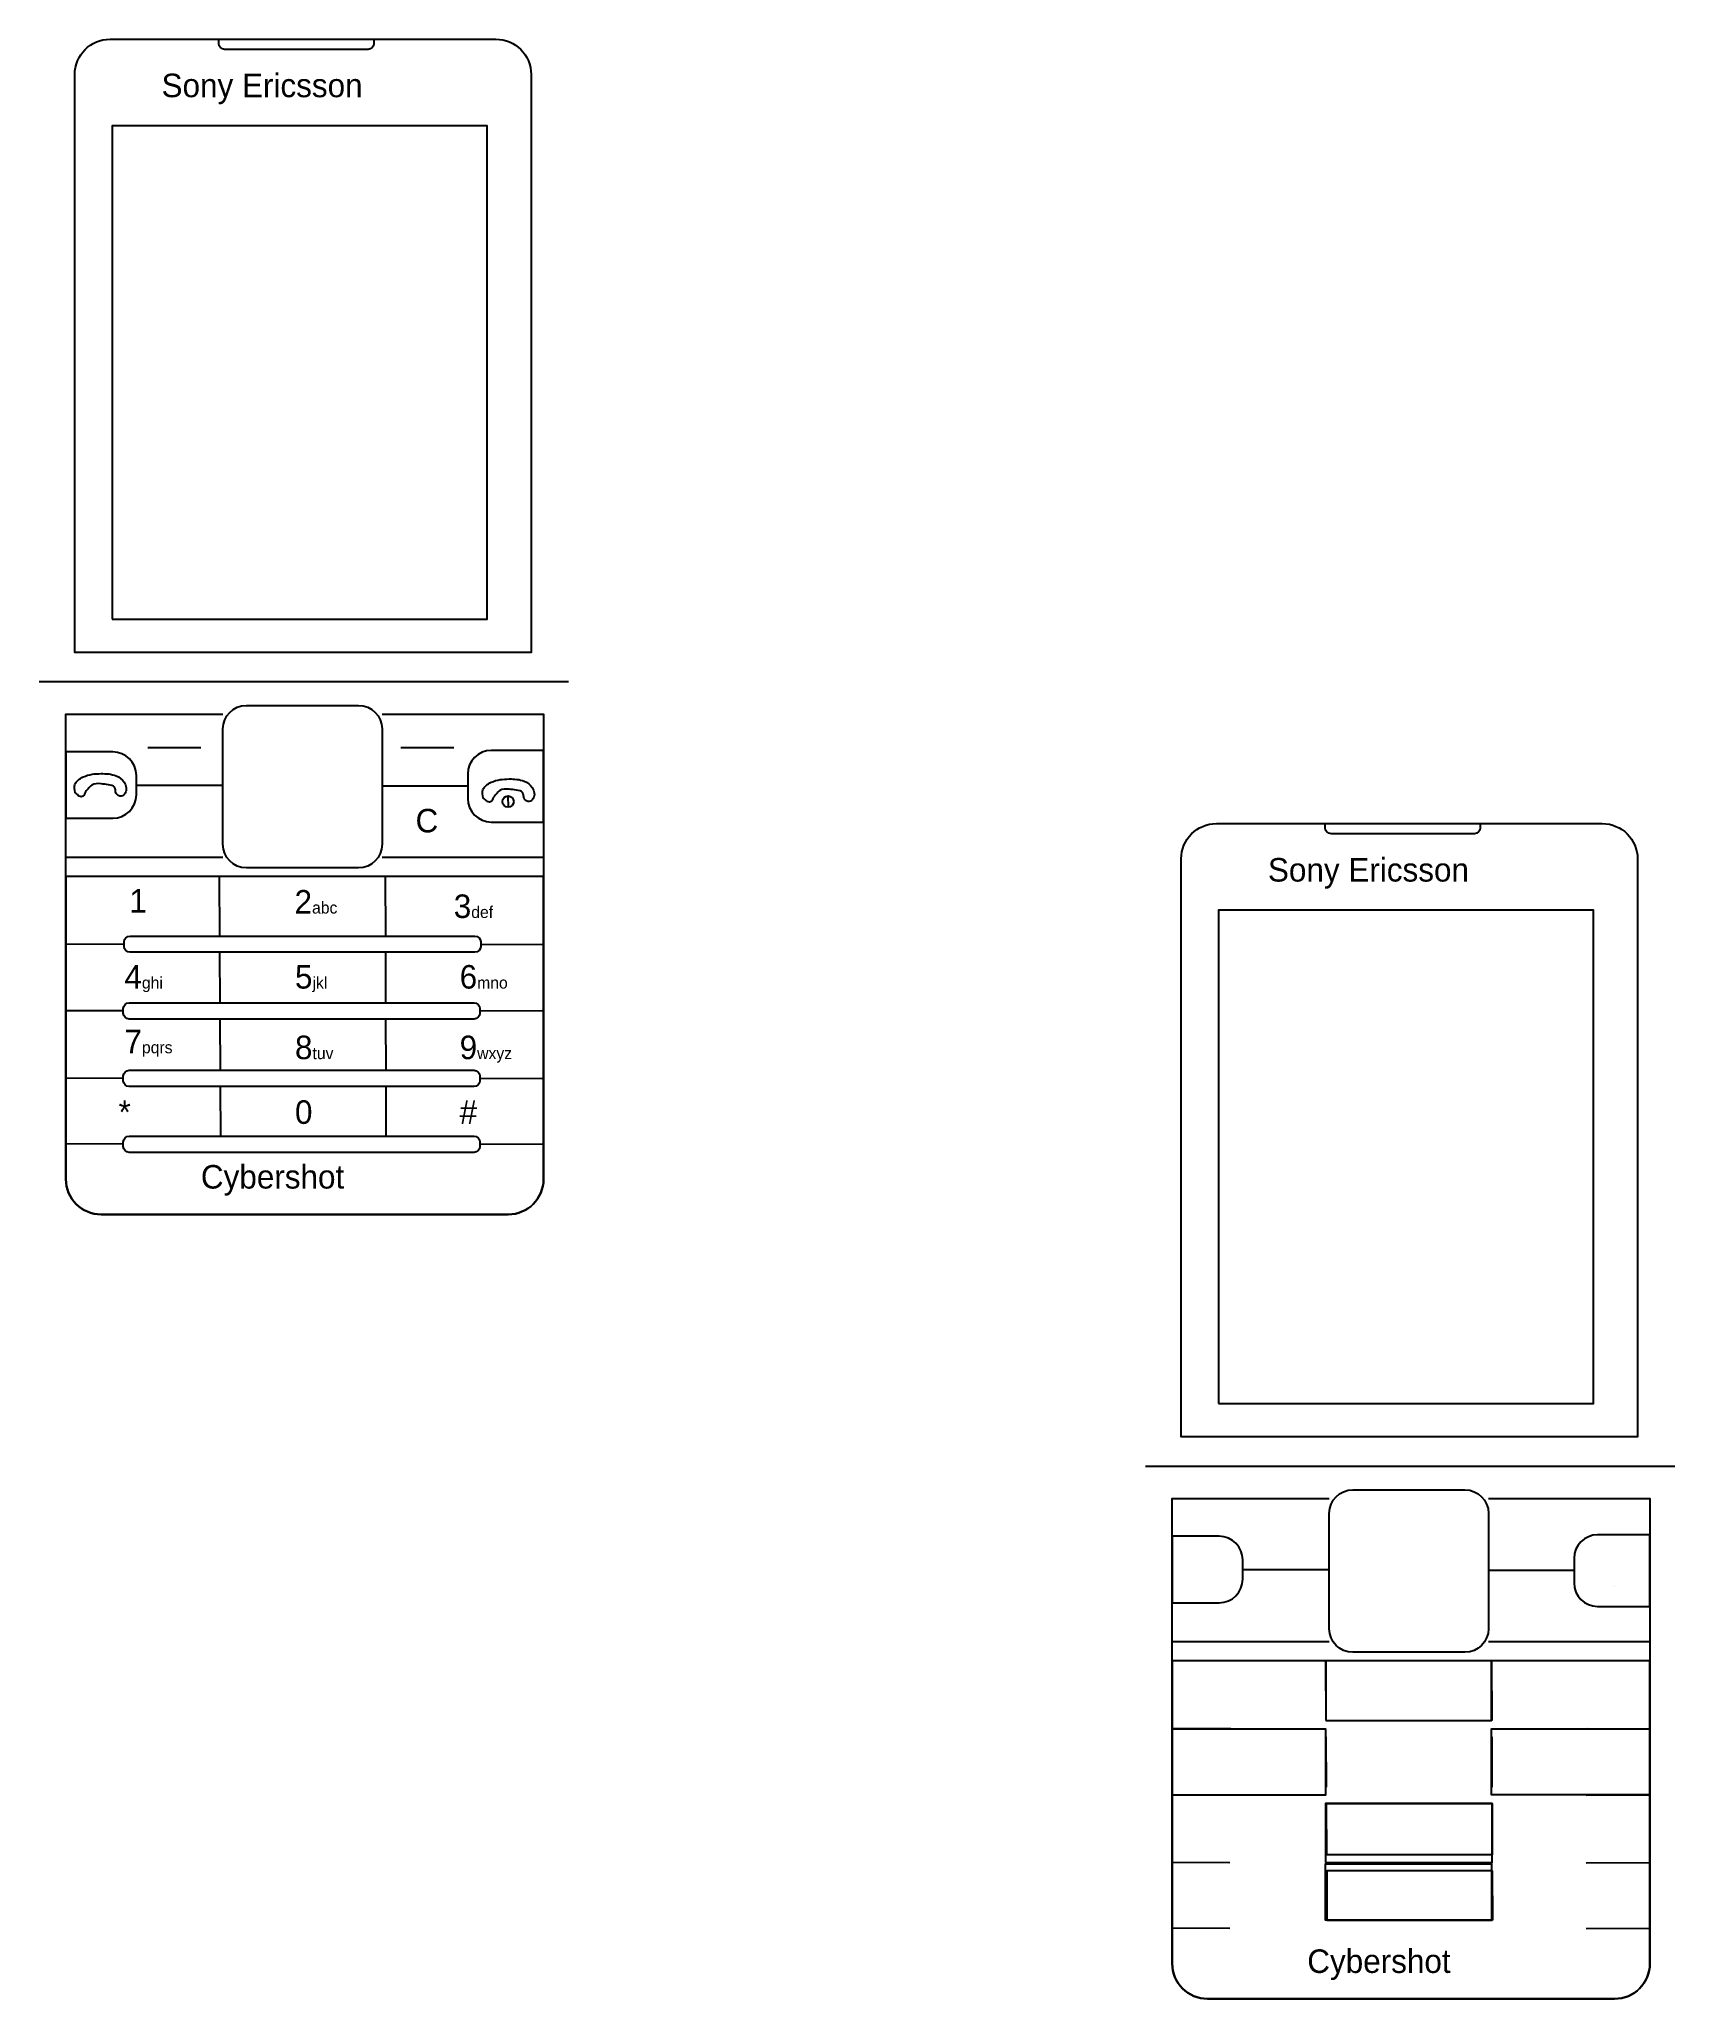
# Model space of a CAD drawing. Header units: inches. Extents: x -149 to -10, y -2 to 164.
import ezdxf

# ---------------------------------------------------------------- set-up
doc = ezdxf.new("R2010")
doc.units = ezdxf.units.IN
doc.header["$MEASUREMENT"] = 0

msp = doc.modelspace()

# ---------------------------------------------------------------- linework, layer by layer
for p, q in [((-149.0700479166593, 109.4944340043957), (-104.0700479166593, 109.4944340043957)), ((-139.8208758542097, 103.9030006652254), (-135.3208758542097, 103.9030006652254)), ((-118.3208758542097, 103.9030006652254), (-113.8208758542097, 103.9030006652254)), ((-140.8086266733704, 100.6974473331961), (-133.4512395203951, 100.6974473331961)), ((-112.6339800113537, 100.6034025169054), (-119.9128943078205, 100.6034025169054)), ((-109.2234702141521, 99.71766849851407), (-109.1924995300923, 98.86854710952771)), ((-109.2051895018958, 99.29440461764615), (-109.2051895018958, 99.29440461764615)), ((-109.2051895018958, 99.29440461764615), (-109.2051895018958, 99.29440461764615)), ((-109.2051895018958, 99.29440461764615), (-109.2051895018958, 99.29440461764615)), ((-133.7726432950939, 92.8483575263744), (-133.7439050174178, 87.8664995972307)), ((-119.6482195535063, 92.97492649090697), (-119.6335697892677, 87.8664995972307)), ((-141.8436290361399, 87.17593660390145), (-146.8041289702641, 87.13967975258686)), ((-111.5252365910099, 87.17593660390145), (-106.1890917633809, 87.13967975258686)), ((-133.7359378728956, 86.4853736105722), (-133.711202097818, 82.19736029979293)), ((-119.6296090454791, 86.4853736105722), (-119.6173120340189, 82.19736029979293)), ((-141.9177262928049, 81.50679730646368), (-146.8041289702641, 81.50102548939702)), ((-133.7032349532958, 80.81623431313443), (-133.6780789977949, 76.45538159294819)), ((-119.6133512902304, 80.81623431313443), (-119.6008453925128, 76.45538159294819)), ((-111.599333847675, 81.50679730646368), (-106.1890917633809, 81.54306708265045)), ((-141.9177262928049, 75.76481859961893), (-146.8041289702641, 75.7768839677575)), ((-133.6701118532728, 75.07425560628968), (-133.6459666589931, 70.8886210693542)), ((-119.5968846487242, 75.07425560628968), (-119.584881235456, 70.8886210693542)), ((-111.599333847675, 75.76481859961893), (-106.1890917633809, 75.8010883758057)), ((-141.9177262928049, 70.16820592968253), (-146.8041289702641, 70.19765740498872)), ((-111.5993338476749, 70.16820592968247), (-106.1890917633808, 70.20447570586924)), ((-55, 42.8145365809487), (-10, 42.8145365809487)), ((-46.73857875671115, 34.01754990974914), (-39.38119160373583, 34.01754990974914)), ((-18.56393209469445, 33.92350509345846), (-25.84284639116117, 33.92350509345846)), ((-15.1351415852365, 32.61450719419916), (-15.1351415852365, 32.61450719419916)), ((-15.1351415852365, 32.61450719419916), (-15.1351415852365, 32.61450719419916)), ((-15.1351415852365, 32.61450719419916), (-15.1351415852365, 32.61450719419916)), ((-39.70259537843458, 26.16846010292741), (-39.70259537843458, 26.25073079153171)), ((-39.70259537843458, 26.16846010292741), (-39.67385710075848, 21.18660217378371)), ((-25.57817163684706, 26.29502906745998), (-25.5635218726084, 21.18660217378371)), ((-47.77358111948058, 20.49603918045446), (-52.73408105360477, 20.45978232913987)), ((-17.45518867435067, 20.49603918045446), (-12.11904384672164, 20.45978232913987)), ((-39.66588995623633, 19.80547618712521), (-39.6411541811587, 15.51746287634595)), ((-25.55956112881985, 19.80547618712521), (-25.54726411735966, 15.51746287634595)), ((-47.84767837614561, 14.82689988301669), (-52.73408105360477, 14.82112806595003)), ((-39.63318703663654, 14.13633688968744), (-39.60803108113565, 9.775484169501198)), ((-25.54330337357109, 14.13633688968744), (-25.53079747585349, 9.775484169501198)), ((-17.52928593101569, 14.82689988301669), (-12.11904384672164, 14.86316965920346)), ((-47.84767837614561, 9.084921176171946), (-52.73408105360477, 9.09698654431051)), ((-39.60006393661351, 8.394358182842694), (-39.57591874233378, 4.208723645907213)), ((-25.52683673206494, 8.394358182842698), (-25.51483331879672, 4.208723645907213)), ((-17.52928593101569, 9.084921176171946), (-12.11904384672164, 9.121190952358717)), ((-47.84767837614561, 3.488308506235541), (-52.73408105360477, 3.51775998154173)), ((-17.52928593101558, 3.488308506235484), (-12.11904384672152, 3.524578282422254))]:
    msp.add_line(p, q)
for points in [[(-143.0406908924498, 164.1101424389954), (-110.2390186283118, 164.1101424389954, -0.414213562373095), (-107.2390186283118, 161.1101424389954), (-107.2390186283118, 111.9803606677174), (-146.0406908924498, 111.9803606677174), (-146.0406908924498, 161.1101424389954, -0.414213562373095)], [(-133.800703780732, 164.1104293244813), (-120.6103980321311, 164.1104293244813), (-120.6103980321311, 163.7482434165004, -0.414213562373095), (-121.1103980321311, 163.2482434165004), (-133.300703780732, 163.2482434165004, -0.4142135623730955), (-133.800703780732, 163.7482434165004)], [(-131.4512395203951, 107.470487681101), (-121.9128943078205, 107.470487681101, -0.414213562373095), (-119.9128943078205, 105.470487681101), (-119.9128943078205, 95.66566655498445, -0.414213562373095), (-121.9128943078205, 93.66566655498445), (-131.4512395203951, 93.66566655498445, -0.414213562373095), (-133.4512395203951, 95.66566655498445), (-133.4512395203951, 105.470487681101, -0.4142135623730951)], [(-146.8041289702641, 97.87610090574458), (-142.8086266733704, 97.87610090574458, 0.4142135623730955), (-140.8086266733704, 99.87610090574458), (-140.8086266733704, 101.5187937606477, 0.414213562373095), (-142.8086266733704, 103.5187937606477), (-146.8041289702641, 103.5187937606477)], [(-106.1890917633809, 103.644186992645), (-110.6339800113537, 103.644186992645, 0.414213562373095), (-112.6339800113537, 101.644186992645), (-112.6339800113537, 99.56261804116593, 0.414213562373095), (-110.6339800113537, 97.56261804116593), (-106.1890917633809, 97.56261804116593)], [(-48.97064297579055, 97.43024501554842), (-16.16897071165249, 97.43024501554842, -0.414213562373095), (-13.16897071165249, 94.43024501554842), (-13.16897071165249, 45.30046324427045), (-51.97064297579055, 45.30046324427045), (-51.97064297579055, 94.43024501554842, -0.414213562373095)], [(-39.73065586407267, 97.4305319010343), (-26.54035011547182, 97.4305319010343), (-26.54035011547182, 97.0683459930534, -0.414213562373095), (-27.04035011547182, 96.5683459930534), (-39.23065586407267, 96.5683459930534, -0.4142135623730955), (-39.73065586407267, 97.0683459930534)], [(-143.8041289702641, 64.20302846758744), (-109.1890917633809, 64.20302846758744, 0.414213562373095), (-106.1890917633809, 67.20302846758744), (-106.1890917633809, 92.9306282149787), (-146.8041289702641, 92.9306282149787), (-146.8041289702641, 67.20302846758744, 0.414213562373095)], [(-141.3436290361398, 87.8664995972307), (-112.0252365910099, 87.8664995972307, -0.414213562373095), (-111.5252365910099, 87.3664995972307), (-111.5252365910099, 86.9853736105722, -0.414213562373095), (-112.0252365910099, 86.4853736105722), (-141.3436290361398, 86.4853736105722, -0.4142135623730974), (-141.8436290361398, 86.9853736105722), (-141.8436290361398, 87.3664995972307, -0.414213562373095)], [(-141.4177262928049, 82.19736029979293), (-112.099333847675, 82.19736029979293, -0.414213562373095), (-111.599333847675, 81.69736029979293), (-111.599333847675, 81.31623431313443, -0.414213562373095), (-112.099333847675, 80.81623431313443), (-141.4177262928049, 80.81623431313443, -0.414213562373095), (-141.9177262928049, 81.31623431313443), (-141.9177262928049, 81.69736029979293, -0.4142135623730974)], [(-141.4177262928049, 76.45538159294819), (-112.099333847675, 76.45538159294819, -0.414213562373095), (-111.599333847675, 75.95538159294819), (-111.599333847675, 75.57425560628968, -0.414213562373095), (-112.099333847675, 75.07425560628968), (-141.4177262928049, 75.07425560628968, -0.4142135623730974), (-141.9177262928049, 75.57425560628968), (-141.9177262928049, 75.95538159294819, -0.414213562373095)], [(-141.4177262928049, 70.85876892301178), (-112.099333847675, 70.85876892301178, -0.414213562373095), (-111.599333847675, 70.35876892301178), (-111.599333847675, 69.97764293635328, -0.414213562373095), (-112.099333847675, 69.47764293635328), (-141.4177262928049, 69.47764293635328, -0.414213562373095), (-141.9177262928049, 69.97764293635328), (-141.9177262928049, 70.35876892301178, -0.4142135623730974)], [(-37.38119160373583, 40.79059025765403), (-27.84284639116117, 40.79059025765403, -0.414213562373095), (-25.84284639116117, 38.79059025765403), (-25.84284639116117, 28.98576913153747, -0.414213562373095), (-27.84284639116117, 26.98576913153747), (-37.38119160373583, 26.98576913153747, -0.414213562373095), (-39.38119160373583, 28.98576913153747), (-39.38119160373583, 38.79059025765403, -0.4142135623730951)], [(-52.73408105360477, 31.19620348229759), (-48.73857875671116, 31.19620348229759, 0.4142135623730955), (-46.73857875671116, 33.19620348229759), (-46.73857875671116, 34.83889633720068, 0.414213562373095), (-48.73857875671116, 36.83889633720068), (-52.73408105360477, 36.83889633720068)], [(-12.11904384672164, 36.96428956919797), (-16.56393209469445, 36.96428956919797, 0.414213562373095), (-18.56393209469445, 34.96428956919797), (-18.56393209469445, 32.88272061771895, 0.414213562373095), (-16.56393209469445, 30.88272061771895), (-12.11904384672164, 30.88272061771895)], [(-49.73408105360478, -2.476868955859548), (-15.11904384672164, -2.476868955859548, 0.414213562373095), (-12.11904384672164, 0.5231310441404524), (-12.11904384672164, 26.25073079153171), (-52.73408105360477, 26.25073079153171), (-52.73408105360478, 0.5231310441404524, 0.414213562373095)]]:
    msp.add_lwpolyline(points, format="xyb", close=True)
at = {"color": 0}
for points in [[(-142.8655822727488, 114.8071241871554), (-110.9749490093993, 114.8071241871554), (-110.9749490093993, 156.747254178471), (-142.8655822727488, 156.747254178471)], [(-48.79553435608955, 48.12722676370836), (-16.90490109274003, 48.12722676370836), (-16.90490109274003, 90.06735675502401), (-48.79553435608955, 90.06735675502401)]]:
    msp.add_lwpolyline(points, close=True, dxfattribs=at)
for points in [[(-119.9128943078205, 106.7292889162064), (-106.1890917633809, 106.7292889162064), (-106.1890917633809, 67.20302846758744, -0.414213562373095), (-109.1890917633809, 64.20302846758744), (-143.8041289702641, 64.20302846758744, -0.414213562373095), (-146.8041289702641, 67.20302846758744), (-146.8041289702641, 106.7292889162064), (-133.4512395203951, 106.7292889162064)], [(-25.84284639116117, 40.04939149275938), (-12.11904384672164, 40.04939149275938), (-12.11904384672164, 0.5231310441404595, -0.414213562373095), (-15.11904384672164, -2.47686895585954), (-49.73408105360477, -2.476868955859544, -0.414213562373095), (-52.73408105360477, 0.523131044140456), (-52.73408105360477, 40.04939149275938), (-39.38119160373583, 40.04939149275938)]]:
    msp.add_lwpolyline(points, format="xyb")
for points in [[(-119.9128943078205, 94.58797939896897), (-106.1890917633809, 94.58797939896897), (-106.1890917633809, 92.9306282149787), (-146.8041289702641, 92.9306282149787), (-146.8041289702641, 94.58797939896897), (-133.4512395203951, 94.58797939896897)], [(-25.84284639116117, 27.90808197552198), (-12.11904384672164, 27.90808197552198), (-12.11904384672164, 26.25073079153171), (-52.73408105360477, 26.25073079153171), (-52.73408105360477, 27.90808197552198), (-39.38119160373583, 27.90808197552198)]]:
    msp.add_lwpolyline(points)
for points in [[(-39.67385710075848, 21.18660217378371), (-25.57817163684706, 21.18660217378371), (-25.57817163684706, 26.25066515361127), (-39.67385710075848, 26.25066515361127)], [(-52.73408105360477, 20.45978232913987), (-39.70306994821427, 20.45978232913987), (-39.70306994821427, 14.82112806595003), (-52.73408105360477, 14.82112806595003)], [(-12.11904384672164, 14.86316965920346), (-25.57804459983311, 14.86316965920346), (-25.57804459983311, 20.45978232913987), (-12.11904384672164, 20.45978232913987)], [(-39.70306994821427, 9.09698654431051), (-25.54330337357109, 9.09698654431051), (-25.54330337357109, 14.13633688968744), (-39.70306994821427, 14.13633688968744)], [(-39.63318703663654, 14.13633688968744), (-25.53079747585349, 14.13633688968744), (-25.53079747585349, 9.775484169501198), (-39.63318703663654, 9.775484169501198)], [(-25.57804459983311, 4.208723645907215), (-39.70306994821427, 4.208723645907215), (-39.70306994821427, 8.996986544310511), (-25.57804459983311, 8.996986544310511)], [(-39.57591874233378, 4.208723645907213), (-25.52683673206494, 4.208723645907213), (-25.52683673206494, 8.394358182842694), (-39.57591874233378, 8.394358182842694)]]:
    msp.add_lwpolyline(points, close=True)
msp.add_circle((-109.2051895018958, 99.29440461764615), 0.480768529359474)
for points in [[(-146.0103255160748, 100.0617871639816), (-146.0337245878461, 100.7630600649287), (-145.3317490086415, 101.3942055290966), (-143.8108020019379, 101.6747147872651), (-142.5238471812616, 101.4877086151528), (-141.8452706738282, 100.9500662370411), (-141.751673897305, 100.0150356209535), (-142.1026619316265, 99.75790225653616), (-142.5238471812616, 99.99165997167658), (-142.6642421013271, 100.5293025942625), (-143.1790241274853, 100.7163085219006), (-143.8108020019379, 100.8098116079568), (-144.6063743576656, 100.6929328726237), (-144.9105637590064, 100.3890479651782), (-145.1913540885759, 100.0150356209535), (-145.3317490086415, 99.75790225653616), (-145.6593374817533, 99.75790225653616), (-145.9869264443036, 100.0384115147047), (-146.0103496236034, 100.0618069869403), (-146.0103496236034, 100.0618256335196)], [(-111.3153334283321, 99.60715733933006), (-111.3387325001033, 100.3084302402772), (-110.6367569208987, 100.939575704445), (-109.1158099141952, 101.2200849626136), (-107.8288550935188, 101.0330787905012), (-107.1502785860855, 100.4954364123895), (-107.0566818095622, 99.56040579630198), (-107.4076698438838, 99.30327243188461), (-107.8288550935188, 99.53703014702504), (-107.9692500135844, 100.074672769611), (-108.4840320397426, 100.2616786972491), (-109.1158099141952, 100.3551817833053), (-109.9113822699229, 100.2383030479722), (-110.2155716712636, 99.9344181405267), (-110.4963620008331, 99.56040579630198), (-110.6367569208987, 99.30327243188461), (-110.9643453940106, 99.30327243188461), (-111.2919343565608, 99.58378169005314), (-111.3153575358606, 99.60717716228875), (-111.3153575358606, 99.60719580886803)]]:
    msp.add_spline(points, degree=3)

# ---------------------------------------------------------------- texts
at = {"char_height": 2, "attachment_point": 1}
for s, width, insert in [('Sony Ericsson', 25.09509890725997, (-138.6651468239193, 161.179897423447)), ('C', 3.842846391161174, (-117.0700479166593, 98.67989742344699)), ('Sony Ericsson', 25.09509890725997, (-44.59509890725997, 94.5))]:
    msp.add_mtext_dynamic_manual_height_columns(s, width=width, gutter_width=1, heights=[0], dxfattribs=dict(at, insert=insert))
for s, insert, width in [('1', (-141.4094042992218, 91.85986502876528), 4.497472499365813), ('2{\\H0.5x;abc}', (-127.3575267006376, 91.78075274808185), 3.584610334057174), ('\\pt2;3{\\H0.5x;def}', (-113.8208758542096, 91.40300054942628), 3.584610334057174), ('\\pt2;4{\\H0.5x;ghi}', (-141.8208755286471, 85.40300057287237), 3.584610334057174), ('\\pt2;5{\\H0.5x;jkl}', (-127.3208755286471, 85.40300057287237), 3.584610334057174), ('\\pt2;6{\\H0.5x;mno}', (-113.3208755286471, 85.40300057287237), 3.584610334057174), ('\\pt2;7{\\H0.5x;pqrs}', (-141.8208755286471, 79.90300057287237), 3.584610334057174), ('\\pt2;8{\\H0.5x;tuv}', (-127.3208755286471, 79.40300057287237), 3.584610334057174), ('\\pt2;9{\\H0.5x;wxyz}', (-113.3208755286471, 79.40300057287237), 3.584610334057174), ('\\pt2;*', (-142.3208755286471, 73.90300057287237), 3.584610334057174), ('\\pt2;0', (-127.3208755286471, 73.90300057287237), 3.584610334057174), ('\\pt2;#', (-113.3208755286471, 73.90300057287237), 3.584610334057174), ('Cybershot', (-135.3208758542097, 68.40300066522536), 26), ('Cybershot', (-41.25082793755041, 1.723103241778375), 26)]:
    msp.add_mtext(s, dxfattribs=dict(at, insert=insert, width=width))

doc.saveas('drawing.dxf')
